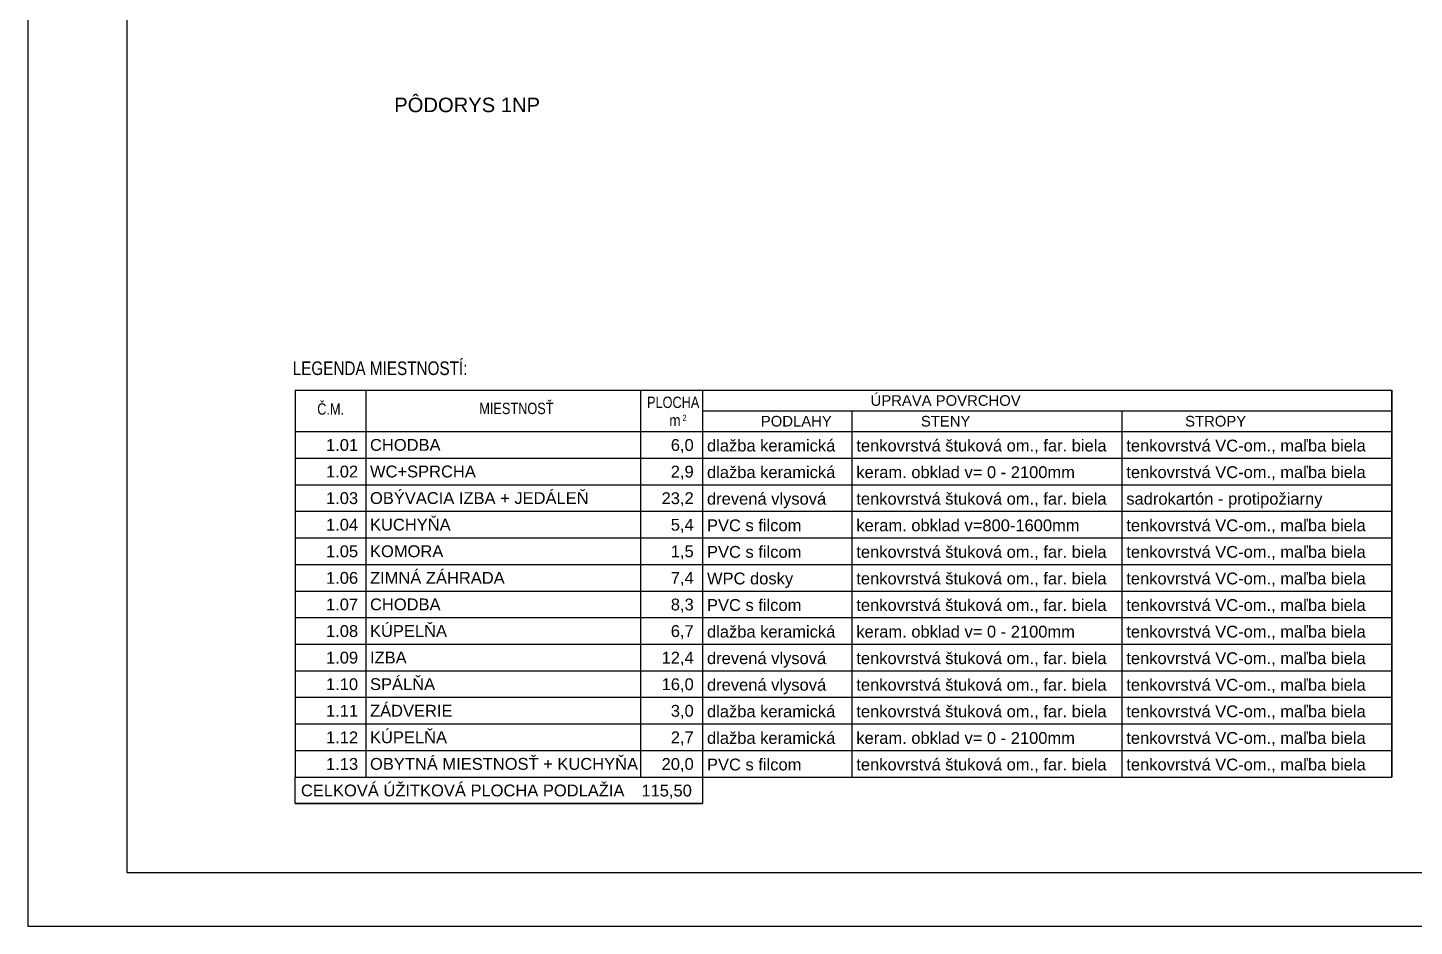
# Model space of a CAD drawing. Header units: millimetres. Extents: x 462666 to 1244237, y 2328025 to 3795663.
# Drawn here: x 1062828 to 1079621, y 2824214 to 2835090 of the extents above; entities that cross this region are included whole.
import ezdxf
from ezdxf.enums import TextEntityAlignment as Align

# ---------------------------------------------------------------- set-up
doc = ezdxf.new("R2010")
doc.units = ezdxf.units.MM
for name, color, linetype in [('MUR_POH', 64, 'Continuous'), ('POP', 7, 'Continuous'), ('RAM_100', 160, 'Continuous'), ('TXT_50_MIESTN', 7, 'Continuous')]:
    doc.layers.add(name, color=color, linetype=linetype)
doc.styles.add('ARIAL', font='arial.ttf', dxfattribs={"height": 250})
doc.styles.add('ROMANS', font='arial.ttf', dxfattribs={"width": 0.85})
doc.styles.add('txt', font='arial.ttf', dxfattribs={"height": 0.2})

# ---------------------------------------------------------------- blocks, each defined once
blk = doc.blocks.new('Z_RAM_A_3_hp 1220')
at = {"layer": 'POP', "linetype": 'Continuous'}
blk.add_lwpolyline([(-288.5, -408), (-6.5, -408), (-6.5, -13), (-288.5, -13)], close=True, dxfattribs=at)
at = {"layer": 'RAM_100', "linetype": 'Continuous'}
for points in [[(-297, -420), (0, -420), (0, 0), (-297, 0)], [(-288.5, -13), (-288.5, -408), (-6.5, -408), (-6.5, -13)]]:
    blk.add_lwpolyline(points, close=True, dxfattribs=at)

msp = doc.modelspace()

# ---------------------------------------------------------------- linework, layer by layer
at = {"layer": 'TXT_50_MIESTN'}
for p, q in [((1066068.8, 2830702.8), (1066068.8, 2826019.5)), ((1066068.8, 2830702.8), (1079350.2, 2830702.8)), ((1066925, 2830202.3), (1066925, 2830702.8)), ((1066925, 2826019.5), (1066925, 2830653.2)), ((1070254.7, 2826019.5), (1070254.7, 2830702.8)), ((1070254.7, 2830202.3), (1070254.7, 2830702.8)), ((1071001.3, 2830702.8), (1071001.3, 2826019.5)), ((1079350.2, 2830202.3), (1079350.2, 2830702.8)), ((1079350.2, 2830702.8), (1079350.2, 2826019.5)), ((1079350.2, 2826019.5), (1079350.2, 2830653.2)), ((1071001.3, 2830452.5), (1079350.2, 2830452.5)), ((1072810, 2830452.5), (1072810, 2830202.3)), ((1076080.1, 2830452.5), (1076080.1, 2830202.3)), ((1066068.8, 2830202.3), (1079350.2, 2830202.3)), ((1066068.8, 2830202.3), (1079350.2, 2830202.3)), ((1072810, 2830202.3), (1072810, 2826019.5)), ((1076080.1, 2830202.3), (1076080.1, 2826019.5)), ((1066068.8, 2829880.5), (1079350.2, 2829880.5)), ((1066068.8, 2829558.8), (1079350.2, 2829558.8)), ((1066068.8, 2829237), (1079350.2, 2829237)), ((1066068.8, 2829237), (1079350.2, 2829237)), ((1066068.8, 2828915.3), (1079350.2, 2828915.3)), ((1066068.8, 2828593.5), (1079350.2, 2828593.5)), ((1066068.8, 2828271.8), (1079350.2, 2828271.8)), ((1066068.8, 2828271.8), (1079350.2, 2828271.8)), ((1066068.8, 2828271.8), (1079350.2, 2828271.8)), ((1066068.8, 2827950), (1079350.2, 2827950)), ((1066068.8, 2827628.3), (1079350.2, 2827628.3)), ((1066068.8, 2827306.5), (1079350.2, 2827306.5)), ((1066068.8, 2826984.8), (1079350.2, 2826984.8)), ((1066068.8, 2826663), (1079350.2, 2826663)), ((1066068.8, 2826341.3), (1079350.2, 2826341.3)), ((1066068.8, 2826019.5), (1079350.2, 2826019.5)), ((1066068.8, 2826019.5), (1079350.2, 2826019.5)), ((1066068.8, 2825697.8), (1071001.3, 2825697.8)), ((1066068.8, 2825697.8), (1071001.3, 2825697.8)), ((1066068.8, 2825697.8), (1071001.3, 2825697.8)), ((1066068.8, 2825697.8), (1071001.3, 2825697.8))]:
    msp.add_line(p, q, dxfattribs=at)
at = {"layer": 'TXT_50_MIESTN', "flags": 128}
msp.add_lwpolyline([(1066068.8, 2826019.5), (1071001.3, 2826019.5), (1071001.3, 2825697.8), (1066068.8, 2825697.8)], close=True, dxfattribs=at)
msp.add_lwpolyline([(1066068.8, 2826019.5), (1071001.3, 2826019.5), (1071001.3, 2825697.8), (1066068.8, 2825697.8)], close=True, dxfattribs=at)

# ---------------------------------------------------------------- block references
at = {"layer": 'MUR_POH', "ltscale": 0.3, "xscale": 100, "yscale": 100, "zscale": 100, "rotation": 270.0000000000635}
msp.add_blockref('Z_RAM_A_3_hp 1220', (1104827.7, 2824213.7), dxfattribs=at)

# ---------------------------------------------------------------- texts
at = {"layer": 'TXT_50_MIESTN'}
for s, height, style, p in [('PÔDORYS 1NP', 175, 'ARIAL', (1067266.7, 2834068.5)), ('CHODBA', 143, 'txt', (1066973.3, 2829968.8)), ('dlažba keramická', 143, 'txt', (1071054.9, 2829960.9)), ('tenkovrstvá štuková om., far. biela', 143, 'txt', (1072863.6, 2829960.9)), ('tenkovrstvá VC-om., maľba biela', 143, 'txt', (1076133.7, 2829960.9)), ('WC+SPRCHA', 143, 'txt', (1066973.3, 2829647.1)), ('dlažba keramická', 143, 'txt', (1071054.9, 2829639.1)), ('keram. obklad v= 0 - 2100mm', 143, 'txt', (1072863.6, 2829639.1)), ('tenkovrstvá VC-om., maľba biela', 143, 'txt', (1076133.7, 2829639.1)), ('OBÝVACIA IZBA + JEDÁLEŇ', 143, 'txt', (1066973.3, 2829325.3)), ('drevená vlysová', 143, 'txt', (1071054.9, 2829317.4)), ('tenkovrstvá štuková om., far. biela', 143, 'txt', (1072863.6, 2829317.4)), ('sadrokartón - protipožiarny', 143, 'txt', (1076133.7, 2829317.4)), ('KUCHYŇA', 143, 'txt', (1066973.3, 2829003.6)), ('PVC s filcom', 143, 'txt', (1071054.9, 2828995.6)), ('keram. obklad v=800-1600mm', 143, 'txt', (1072863.6, 2828995.6)), ('tenkovrstvá VC-om., maľba biela', 143, 'txt', (1076133.7, 2828995.6)), ('KOMORA', 143, 'txt', (1066973.3, 2828681.8)), ('PVC s filcom', 143, 'txt', (1071054.9, 2828673.9)), ('tenkovrstvá štuková om., far. biela', 143, 'txt', (1072863.6, 2828673.9)), ('tenkovrstvá VC-om., maľba biela', 143, 'txt', (1076133.7, 2828673.9)), ('ZIMNÁ ZÁHRADA', 143, 'txt', (1066973.3, 2828360.1)), ('WPC dosky', 143, 'txt', (1071054.9, 2828352.1)), ('tenkovrstvá štuková om., far. biela', 143, 'txt', (1072863.6, 2828352.1)), ('tenkovrstvá VC-om., maľba biela', 143, 'txt', (1076133.7, 2828352.1)), ('CHODBA', 143, 'txt', (1066973.3, 2828038.3)), ('PVC s filcom', 143, 'txt', (1071054.9, 2828030.4)), ('tenkovrstvá štuková om., far. biela', 143, 'txt', (1072863.6, 2828030.4)), ('tenkovrstvá VC-om., maľba biela', 143, 'txt', (1076133.7, 2828030.4)), ('KÚPELŇA', 143, 'txt', (1066973.3, 2827716.6)), ('dlažba keramická', 143, 'txt', (1071054.9, 2827708.6)), ('keram. obklad v= 0 - 2100mm', 143, 'txt', (1072863.6, 2827708.6)), ('tenkovrstvá VC-om., maľba biela', 143, 'txt', (1076133.7, 2827708.6)), ('drevená vlysová', 143, 'txt', (1071054.9, 2827386.9)), ('tenkovrstvá štuková om., far. biela', 143, 'txt', (1072863.6, 2827386.9)), ('tenkovrstvá VC-om., maľba biela', 143, 'txt', (1076133.7, 2827386.9)), ('IZBA', 143, 'txt', (1066973.3, 2827394.8)), ('SPÁLŇA', 143, 'txt', (1066973.3, 2827073.1)), ('drevená vlysová', 143, 'txt', (1071054.9, 2827065.1)), ('tenkovrstvá štuková om., far. biela', 143, 'txt', (1072863.6, 2827065.1)), ('tenkovrstvá VC-om., maľba biela', 143, 'txt', (1076133.7, 2827065.1)), ('ZÁDVERIE', 143, 'txt', (1066973.3, 2826751.3)), ('dlažba keramická', 143, 'txt', (1071054.9, 2826743.4)), ('tenkovrstvá štuková om., far. biela', 143, 'txt', (1072863.6, 2826743.4)), ('tenkovrstvá VC-om., maľba biela', 143, 'txt', (1076133.7, 2826743.4)), ('KÚPELŇA', 143, 'txt', (1066973.3, 2826429.6)), ('dlažba keramická', 143, 'txt', (1071054.9, 2826421.6)), ('keram. obklad v= 0 - 2100mm', 143, 'txt', (1072863.6, 2826421.6)), ('tenkovrstvá VC-om., maľba biela', 143, 'txt', (1076133.7, 2826421.6)), ('OBYTNÁ MIESTNOSŤ + KUCHYŇA', 143, 'txt', (1066973.3, 2826107.8)), ('PVC s filcom', 143, 'txt', (1071054.9, 2826099.9)), ('tenkovrstvá štuková om., far. biela', 143, 'txt', (1072863.6, 2826099.9)), ('tenkovrstvá VC-om., maľba biela', 143, 'txt', (1076133.7, 2826099.9)), ('CELKOVÁ ÚŽITKOVÁ PLOCHA PODLAŽIA', 143, 'txt', (1066136.8, 2825786.1))]:
    msp.add_text(s, height=height, dxfattribs=dict(at, style=style)).set_placement(p)
at = {"layer": 'TXT_50_MIESTN', "style": 'ROMANS', "width": 0.8}
msp.add_text('LEGENDA MIESTNOSTÍ:', height=165.471, dxfattribs=at).set_placement((1066036.8, 2830885.8))
at = {"layer": 'TXT_50_MIESTN', "style": 'ROMANS'}
for s, height, width, p in [('Č.M.', 137.89, 0.8, (1066496.9, 2830475)), ('MIESTNOSŤ', 137.89, 0.8, (1068746.4, 2830482.2)), ('PLOCHA ', 137.89, 0.8, (1070666.8, 2830555.8)), ('2', 75, 0.85, (1070782.7, 2830367.4)), ('m', 137.9, 0.85, (1070666.8, 2830338.4))]:
    msp.add_text(s, height=height, dxfattribs=dict(at, width=width)).set_placement(p, align=Align.MIDDLE_CENTER)
for s, p in [('ÚPRAVA POVRCHOV', (1073945.2, 2830577.7)), ('PODLAHY', (1072136.5, 2830327.4)), ('STENY', (1073945.2, 2830327.4)), ('STROPY', (1077215.3, 2830327.4))]:
    msp.add_text(s, height=128.7, dxfattribs=at).set_placement(p, align=Align.MIDDLE_CENTER)
at = {"layer": 'TXT_50_MIESTN', "style": 'txt'}
for s, p in [('1.01', (1066634.8, 2829968)), ('1.02', (1066634.8, 2829646.2)), ('1.03', (1066634.8, 2829324.5)), ('1.04', (1066634.8, 2829002.7)), ('1.05', (1066634.8, 2828681)), ('1.06', (1066634.8, 2828359.2)), ('1.07', (1066634.8, 2828037.5)), ('1.08', (1066634.8, 2827715.7)), ('1.09', (1066634.8, 2827394)), ('1.10', (1066634.8, 2827072.2)), ('1.11', (1066634.8, 2826750.5)), ('1.12', (1066634.8, 2826428.7)), ('1.13', (1066634.8, 2826107))]:
    msp.add_text(s, height=143, dxfattribs=at).set_placement(p, align=Align.CENTER)
for s, p in [('6,0', (1070894.1, 2829967.6)), ('2,9', (1070894.1, 2829645.8)), ('23,2', (1070894.1, 2829324.1)), ('5,4', (1070894.1, 2829002.3)), ('1,5', (1070894.1, 2828680.6)), ('7,4', (1070894.1, 2828358.8)), ('8,3', (1070894.1, 2828037.1)), ('6,7', (1070894.1, 2827715.3)), ('12,4', (1070894.1, 2827393.6)), ('16,0', (1070894.1, 2827071.8)), ('3,0', (1070894.1, 2826750.1)), ('2,7', (1070894.1, 2826428.3)), ('20,0', (1070894.1, 2826106.6)), ('115,50', (1070871.5, 2825784.8))]:
    msp.add_text(s, height=143, dxfattribs=at).set_placement(p, align=Align.RIGHT)

doc.saveas('drawing.dxf')
